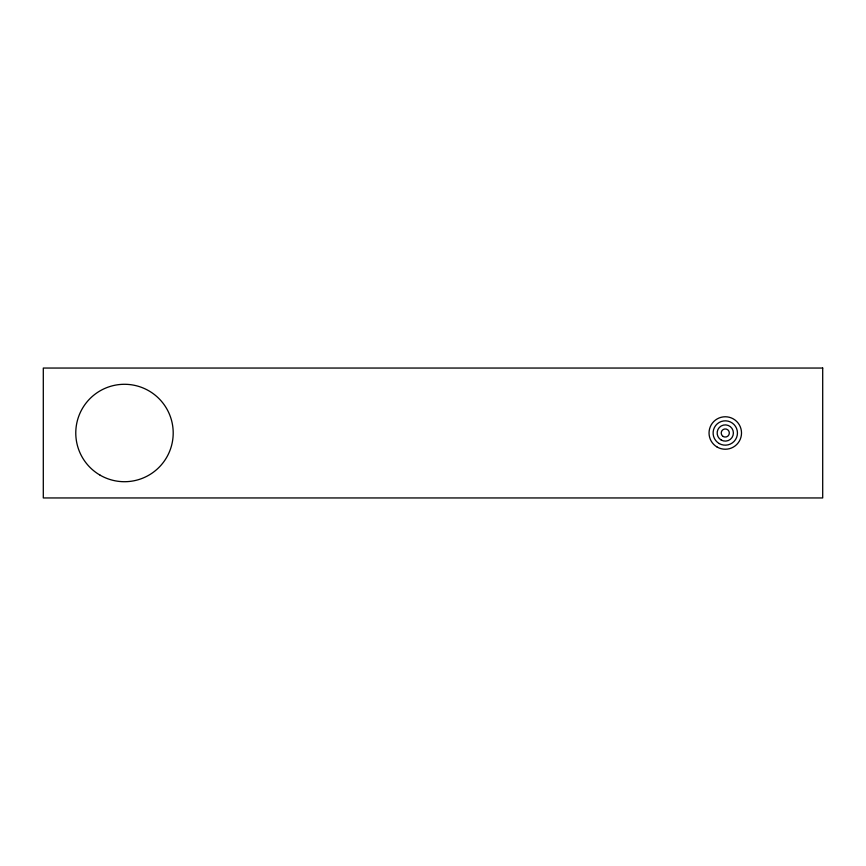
<?xml version="1.0" encoding="UTF-8"?>
<svg xmlns="http://www.w3.org/2000/svg" width="866" height="866" viewBox="0 0 866 866"><rect width="100%" height="100%" fill="white"/><g stroke="black" fill="none" stroke-linecap="round" stroke-linejoin="round"><path stroke-width="1.3" d="M822.7 368.05L43.3 368.05L43.3 497.95L822.7 497.95L822.7 368.05M100.131 475.185A48.712 48.712 0 0 0 173.2 433A48.712 48.712 0 0 0 100.131 390.815A48.712 48.712 0 0 0 100.131 475.185M723.24 436.518A4.059 4.059 0 0 0 729.334 433A4.059 4.059 0 0 0 723.24 429.482A4.059 4.059 0 0 0 723.24 436.518M721.216 440.036A8.119 8.119 0 0 0 733.394 433A8.119 8.119 0 0 0 721.216 425.964A8.119 8.119 0 0 0 721.216 440.036M719.191 443.544A12.178 12.178 0 0 0 737.453 433A12.178 12.178 0 0 0 719.191 422.456A12.178 12.178 0 0 0 719.191 443.544M717.156 447.062A16.238 16.238 0 0 0 741.513 433A16.238 16.238 0 0 0 717.156 418.938A16.238 16.238 0 0 0 717.156 447.062"/></g></svg>
